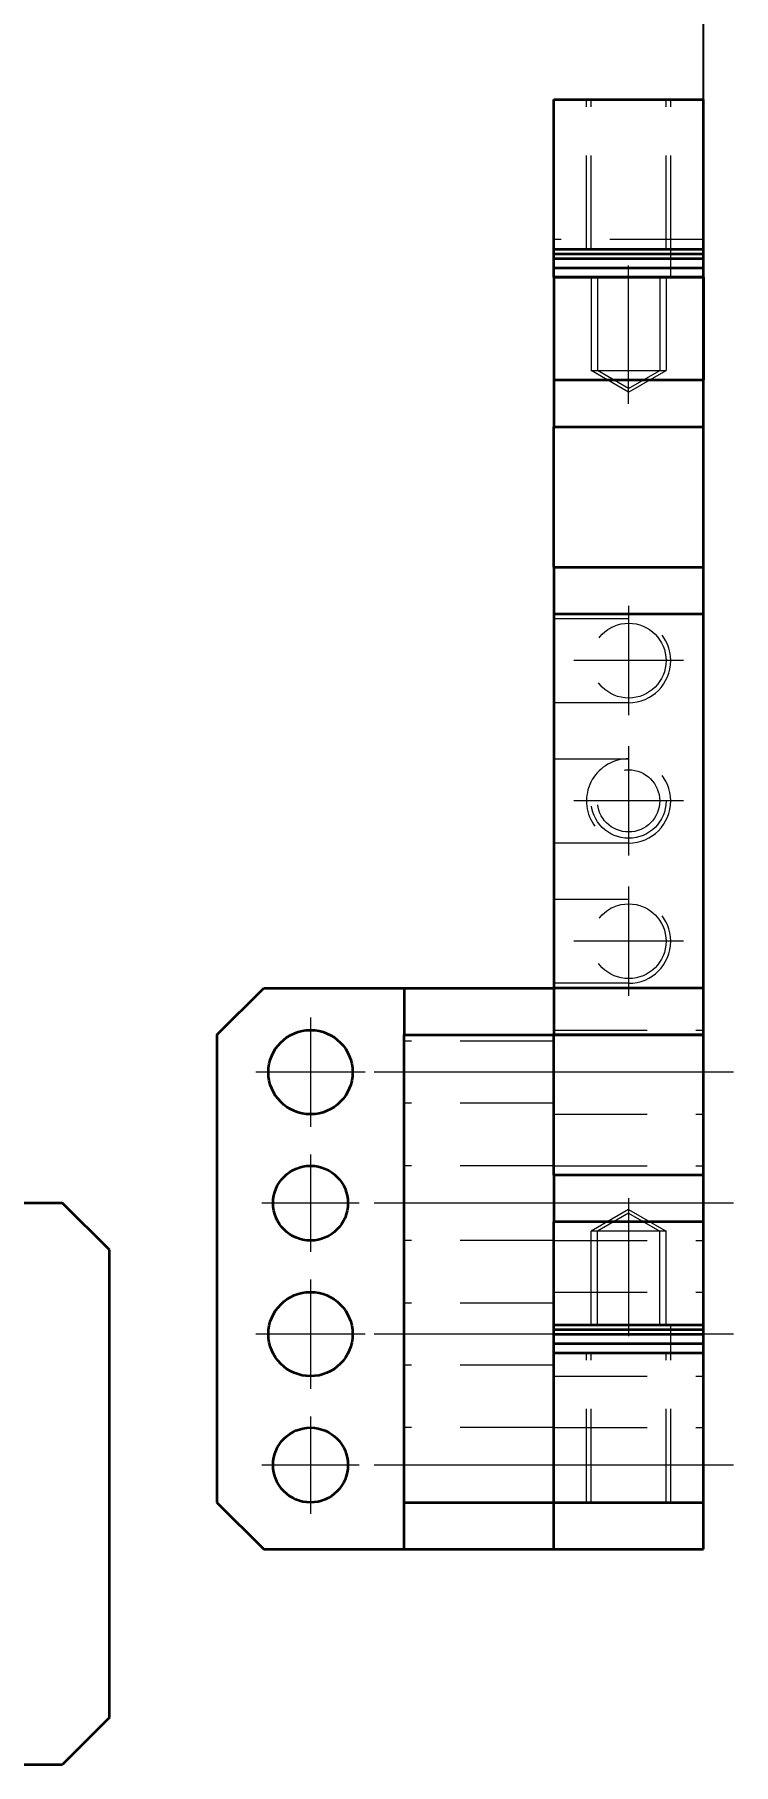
# Model space of a CAD drawing. Header units: millimetres. Extents: x 11035 to 42401, y -8968 to 2503.
# Drawn here: x 11582.4 to 11657.1, y 2063.5 to 2248.4 of the extents above; entities that cross this region are included whole.
import ezdxf

# ---------------------------------------------------------------- set-up
doc = ezdxf.new("R2010")
doc.units = ezdxf.units.MM
for name, pattern in [('CENTER-HOKUTO', [23, 20, -1, 1, -1]), ('DASHSPACE', [30, 12, -18]), ('HIDDEN-HOKUTO', [3.8, 2.5, -1.3])]:
    doc.linetypes.add(name, pattern=pattern)
doc.layers.add('AM_7', color=2, linetype='CENTER-HOKUTO', lineweight=30)
doc.layers.add('AM_HID', color=1, linetype='HIDDEN-HOKUTO', lineweight=25)
doc.layers.add('word_dim', color=253, linetype='Continuous')
doc.styles.get("Standard").update_dxf_attribs({"font": 'romans.shx', "bigfont": 'bigfont.shx'})
doc.dimstyles.new('RS1-4', dxfattribs={"dimscale": 4, "dimtxt": 3.5, "dimasz": 3, "dimexe": 1, "dimexo": 0, "dimgap": 1, "dimtad": 3, "dimdsep": 46, "dimtxsty": 'Standard', "dimblk1": 'OPEN', "dimblk2": 'OPEN', "dimsah": 1, "dimcen": 0, "dimclrd": 256, "dimclre": 256, "dimclrt": 3, "dimadec": 0, "dimazin": 0, "dimtfac": 1, "dimtmove": 0, "dimatfit": 3, "dimldrblk": 'OPEN', "dimfxl": 0, "dimtolj": 1, "dimtzin": 0, "dimarcsym": 0})

# ---------------------------------------------------------------- blocks, each defined once
blk = doc.blocks.new('_Open')
at = {"color": 0, "lineweight": -2}
for p, q in [((-1, 0.167), (0, 0)), ((-1, -0.167), (0, 0)), ((0, 0), (-1, 0))]:
    blk.add_line(p, q, dxfattribs=at)
blk = doc.blocks.new('*D156')
at = {"layer": 'DEFPOINTS', "color": 0, "linetype": 'Continuous', "ltscale": 2}
for p in [(11653.91, 2325.82), (11653.91, 2216.98), (11307.91, 2199.7)]:
    blk.add_point(p, dxfattribs=at)
at = {"layer": 'word_dim', "linetype": 'Continuous', "lineweight": -2, "ltscale": 2}
for p, q in [((11307.91, 2199.7), (11307.91, 2329.82)), ((11653.91, 2216.98), (11653.91, 2329.82)), ((11319.91, 2325.82), (11641.91, 2325.82))]:
    blk.add_line(p, q, dxfattribs=at)
at = {"layer": 'word_dim', "linetype": 'Continuous', "lineweight": -2, "ltscale": 2, "xscale": 12, "yscale": 12, "zscale": 12, "rotation": 180}
blk.add_blockref('_Open', (11307.91, 2325.82), dxfattribs=at)
at = {"layer": 'word_dim', "linetype": 'Continuous', "lineweight": -2, "ltscale": 2, "xscale": 12, "yscale": 12, "zscale": 12}
blk.add_blockref('_Open', (11653.91, 2325.82), dxfattribs=at)
at = {"layer": 'word_dim', "color": 3, "linetype": 'Continuous', "ltscale": 2, "insert": (11480.91, 2336.82), "char_height": 14, "attachment_point": 5}
blk.add_mtext('\\A1;346', dxfattribs=at)

msp = doc.modelspace()

# ---------------------------------------------------------------- linework, layer by layer
at = {"color": 7, "lineweight": 35, "ltscale": 0.4}
for p, q in [((11637.914, 2241.505), (11653.914, 2241.505)), ((11637.914, 2225.505), (11637.914, 2241.505)), ((11653.914, 2225.505), (11653.914, 2241.505)), ((11637.914, 2225.505), (11653.914, 2225.505)), ((11637.914, 2225.505), (11653.914, 2225.505)), ((11637.914, 2225.005), (11653.914, 2225.005)), ((11637.914, 2225.005), (11653.914, 2225.005)), ((11637.914, 2224.505), (11653.914, 2224.505)), ((11637.914, 2224.505), (11653.914, 2224.505)), ((11637.914, 2223.505), (11653.914, 2223.505)), ((11637.914, 2223.505), (11653.914, 2223.505)), ((11637.914, 2222.505), (11653.914, 2222.505)), ((11653.914, 2222.505), (11637.914, 2222.505)), ((11637.914, 2211.505), (11653.914, 2211.505)), ((11637.914, 2206.505), (11653.914, 2206.505)), ((11637.914, 2191.505), (11653.914, 2191.505)), ((11637.914, 2186.505), (11653.914, 2186.505)), ((11621.914, 2146.505), (11637.914, 2146.505)), ((11653.914, 2146.505), (11637.914, 2146.505)), ((11621.914, 2141.505), (11637.914, 2141.505)), ((11637.914, 2141.505), (11653.914, 2141.505)), ((11653.914, 2141.505), (11637.914, 2141.505)), ((11653.914, 2126.505), (11637.914, 2126.505)), ((11653.914, 2121.505), (11637.914, 2121.505)), ((11637.914, 2110.505), (11653.914, 2110.505)), ((11637.914, 2110.505), (11653.914, 2110.505)), ((11637.914, 2110.005), (11653.914, 2110.005)), ((11637.914, 2110.005), (11653.914, 2110.005)), ((11637.914, 2109.505), (11653.914, 2109.505)), ((11637.914, 2109.505), (11653.914, 2109.505)), ((11637.914, 2108.505), (11653.914, 2108.505)), ((11637.914, 2108.505), (11653.914, 2108.505)), ((11637.914, 2107.505), (11653.914, 2107.505)), ((11637.914, 2107.505), (11653.914, 2107.505)), ((11637.914, 2091.505), (11637.914, 2107.505)), ((11653.914, 2091.505), (11653.914, 2107.505)), ((11621.914, 2091.505), (11637.914, 2091.505)), ((11637.914, 2091.505), (11653.914, 2091.505)), ((11621.914, 2086.505), (11637.914, 2086.505)), ((11637.914, 2086.505), (11653.914, 2086.505))]:
    msp.add_line(p, q, dxfattribs=at)
at = {"color": 7, "lineweight": 35, "ltscale": 0.0125}
for p, q in [((11637.914, 2225.005), (11637.914, 2225.505)), ((11637.914, 2224.505), (11637.914, 2225.005)), ((11653.914, 2225.005), (11653.914, 2225.505)), ((11653.914, 2224.505), (11653.914, 2225.005)), ((11637.914, 2110.005), (11637.914, 2110.505)), ((11637.914, 2109.505), (11637.914, 2110.005)), ((11653.914, 2110.005), (11653.914, 2110.505)), ((11653.914, 2109.505), (11653.914, 2110.005))]:
    msp.add_line(p, q, dxfattribs=at)
at = {"color": 7, "lineweight": 35, "ltscale": 0.375}
for p, q in [((11653.914, 2210.505), (11653.914, 2225.505)), ((11606.914, 2146.505), (11621.914, 2146.505)), ((11653.914, 2107.505), (11653.914, 2122.505)), ((11606.914, 2086.505), (11621.914, 2086.505))]:
    msp.add_line(p, q, dxfattribs=at)
at = {"color": 7, "lineweight": 35, "ltscale": 0.025}
for p, q in [((11637.914, 2223.505), (11637.914, 2224.505)), ((11637.914, 2222.505), (11637.914, 2223.505)), ((11653.914, 2223.505), (11653.914, 2224.505)), ((11653.914, 2222.505), (11653.914, 2223.505)), ((11637.914, 2108.505), (11637.914, 2109.505)), ((11637.914, 2107.505), (11637.914, 2108.505)), ((11653.914, 2108.505), (11653.914, 2109.505)), ((11653.914, 2107.505), (11653.914, 2108.505))]:
    msp.add_line(p, q, dxfattribs=at)
at = {"color": 7, "lineweight": 35, "ltscale": 0.275}
for p, q in [((11637.914, 2222.505), (11637.914, 2211.505)), ((11653.914, 2222.505), (11653.914, 2211.505)), ((11637.914, 2110.505), (11637.914, 2121.505)), ((11653.914, 2110.505), (11653.914, 2121.505))]:
    msp.add_line(p, q, dxfattribs=at)
at = {"color": 7, "lineweight": 35, "ltscale": 0.125}
for p, q in [((11637.914, 2211.505), (11637.914, 2206.505)), ((11653.914, 2206.505), (11653.914, 2211.505)), ((11637.914, 2191.505), (11637.914, 2186.505)), ((11653.914, 2186.505), (11653.914, 2191.505)), ((11621.914, 2146.505), (11621.914, 2141.505)), ((11637.914, 2146.505), (11637.914, 2141.505)), ((11653.914, 2141.505), (11653.914, 2146.505)), ((11637.914, 2126.505), (11637.914, 2121.505)), ((11653.914, 2121.505), (11653.914, 2126.505)), ((11585.414, 2123.506), (11580.414, 2123.506)), ((11621.914, 2086.505), (11621.914, 2091.505)), ((11637.914, 2086.505), (11637.914, 2091.505)), ((11653.914, 2086.505), (11653.914, 2091.505))]:
    msp.add_line(p, q, dxfattribs=at)
at = {"color": 7, "lineweight": 35}
for p, q in [((11653.914, 2122.505), (11653.914, 2210.505)), ((11653.914, 2141.505), (11653.914, 2191.505)), ((11637.914, 2186.505), (11637.914, 2146.505)), ((11653.914, 2146.505), (11653.914, 2186.505)), ((11601.914, 2141.505), (11601.914, 2091.505)), ((11621.914, 2091.505), (11621.914, 2141.505)), ((11590.414, 2068.506), (11590.414, 2118.506)), ((11375.414, 2063.506), (11585.414, 2063.506))]:
    msp.add_line(p, q, dxfattribs=at)
at = {"color": 7, "lineweight": 35, "ltscale": 0.375002}
msp.add_line((11637.914, 2191.505), (11637.914, 2206.505), dxfattribs=at)
at = {"color": 7, "lineweight": 35, "ltscale": 0.176777}
for p, q in [((11601.914, 2141.505), (11606.914, 2146.505)), ((11590.414, 2118.506), (11585.414, 2123.506)), ((11601.914, 2091.505), (11606.914, 2086.505)), ((11590.414, 2068.506), (11585.414, 2063.506))]:
    msp.add_line(p, q, dxfattribs=at)
at = {"color": 7, "lineweight": 35, "ltscale": 0.374998}
msp.add_line((11637.914, 2126.505), (11637.914, 2141.505), dxfattribs=at)
msp.add_line((11637.914, 2126.505), (11637.914, 2141.505), dxfattribs=at)
at = {"color": 7, "linetype": 'DASHSPACE', "lineweight": 13}
msp.add_circle((11645.914, 2166.505), 4, dxfattribs=at)
at = {"color": 7, "lineweight": 35}
for centre, radius in [((11611.914, 2137.505), 4.5), ((11611.914, 2123.505), 4), ((11611.914, 2109.505), 4.5), ((11611.914, 2095.505), 4)]:
    msp.add_circle(centre, radius, dxfattribs=at)
at = {"layer": 'AM_7', "color": 2, "lineweight": 13}
for p, q in [((11645.914, 2208.965), (11645.914, 2223.736)), ((11645.914, 2187.355), (11645.914, 2175.655)), ((11651.764, 2181.505), (11640.064, 2181.505)), ((11645.914, 2172.355), (11645.914, 2160.655)), ((11645.914, 2170.826), (11645.914, 2162.185)), ((11651.764, 2166.505), (11640.064, 2166.505)), ((11650.235, 2166.505), (11641.594, 2166.505)), ((11645.914, 2157.355), (11645.914, 2145.655)), ((11651.764, 2151.505), (11640.064, 2151.505)), ((11611.914, 2143.355), (11611.914, 2131.655)), ((11617.764, 2137.505), (11606.064, 2137.505)), ((11657.114, 2137.505), (11618.714, 2137.505)), ((11639.514, 2137.505), (11620.314, 2137.505)), ((11611.914, 2128.705), (11611.914, 2118.305)), ((11617.114, 2123.505), (11606.714, 2123.505)), ((11657.114, 2123.505), (11618.714, 2123.505)), ((11639.514, 2123.505), (11620.314, 2123.505)), ((11645.914, 2124.046), (11645.914, 2109.274)), ((11611.914, 2115.355), (11611.914, 2103.655)), ((11617.764, 2109.505), (11606.064, 2109.505)), ((11657.114, 2109.505), (11618.714, 2109.505)), ((11639.514, 2109.505), (11620.314, 2109.505)), ((11611.914, 2100.705), (11611.914, 2090.305)), ((11617.114, 2095.505), (11606.714, 2095.505)), ((11657.114, 2095.505), (11618.714, 2095.505)), ((11639.514, 2095.505), (11620.314, 2095.505))]:
    msp.add_line(p, q, dxfattribs=at)
at = {"layer": 'AM_HID', "color": 1, "lineweight": 13, "ltscale": 4}
for p, q in [((11641.414, 2225.505), (11641.414, 2241.505)), ((11641.914, 2225.505), (11641.914, 2241.505)), ((11641.914, 2225.505), (11641.914, 2241.505)), ((11649.914, 2225.505), (11649.914, 2241.505)), ((11649.914, 2225.505), (11649.914, 2241.505)), ((11650.414, 2225.505), (11650.414, 2241.505)), ((11653.914, 2226.505), (11637.914, 2226.505)), ((11637.914, 2210.505), (11637.914, 2225.505)), ((11650.414, 2225.005), (11650.414, 2225.505)), ((11650.414, 2225.005), (11650.414, 2225.505)), ((11650.414, 2225.005), (11650.414, 2225.505)), ((11650.414, 2224.505), (11650.414, 2225.005)), ((11650.414, 2224.505), (11650.414, 2225.005)), ((11650.414, 2224.505), (11650.414, 2225.005)), ((11650.414, 2223.505), (11650.414, 2224.505)), ((11650.414, 2223.505), (11650.414, 2224.505)), ((11650.414, 2223.505), (11650.414, 2224.505)), ((11650.414, 2222.505), (11650.414, 2223.505)), ((11650.414, 2222.505), (11650.414, 2223.505)), ((11650.414, 2222.505), (11650.414, 2223.505)), ((11641.914, 2222.505), (11641.914, 2212.505)), ((11641.914, 2222.505), (11641.914, 2212.505)), ((11641.914, 2222.505), (11641.914, 2212.505)), ((11642.591, 2222.505), (11642.591, 2212.505)), ((11649.238, 2222.505), (11649.238, 2212.505)), ((11649.914, 2222.505), (11649.914, 2212.505)), ((11649.914, 2222.505), (11649.914, 2212.505)), ((11649.914, 2222.505), (11649.914, 2212.505)), ((11641.914, 2212.505), (11647.832, 2212.505)), ((11641.914, 2212.505), (11647.832, 2212.505)), ((11645.914, 2210.196), (11641.914, 2212.505)), ((11645.914, 2210.196), (11641.914, 2212.505)), ((11642.591, 2212.505), (11647.508, 2212.505)), ((11645.914, 2210.586), (11642.591, 2212.505)), ((11643.997, 2212.505), (11649.914, 2212.505)), ((11643.997, 2212.505), (11649.914, 2212.505)), ((11644.321, 2212.505), (11649.238, 2212.505)), ((11645.914, 2210.196), (11649.914, 2212.505)), ((11645.914, 2210.196), (11649.914, 2212.505)), ((11645.914, 2210.586), (11649.238, 2212.505)), ((11653.914, 2211.505), (11637.914, 2211.505)), ((11637.914, 2206.505), (11637.914, 2210.505)), ((11653.914, 2191.505), (11637.914, 2191.505)), ((11637.914, 2191.505), (11637.914, 2186.005)), ((11637.914, 2141.505), (11637.914, 2191.505)), ((11637.914, 2186.005), (11645.914, 2186.005)), ((11637.914, 2186.005), (11645.914, 2186.005)), ((11645.914, 2177.005), (11637.914, 2177.005)), ((11645.914, 2177.005), (11637.914, 2177.005)), ((11637.914, 2177.005), (11637.914, 2171.005)), ((11637.914, 2171.005), (11645.914, 2171.005)), ((11637.914, 2171.005), (11645.914, 2171.005)), ((11645.914, 2162.005), (11637.914, 2162.005)), ((11645.914, 2162.005), (11637.914, 2162.005)), ((11637.914, 2162.005), (11637.914, 2156.005)), ((11637.914, 2156.005), (11645.914, 2156.005)), ((11637.914, 2156.005), (11645.914, 2156.005)), ((11645.914, 2147.005), (11637.914, 2147.005)), ((11645.914, 2147.005), (11637.914, 2147.005)), ((11637.914, 2147.005), (11637.914, 2141.505)), ((11637.914, 2142.005), (11653.914, 2142.005)), ((11637.914, 2140.829), (11621.914, 2140.829)), ((11637.914, 2134.182), (11621.914, 2134.182)), ((11637.914, 2133.005), (11653.914, 2133.005)), ((11637.914, 2127.505), (11621.914, 2127.505)), ((11637.914, 2127.505), (11653.914, 2127.505)), ((11637.914, 2122.505), (11637.914, 2126.505)), ((11637.914, 2107.505), (11637.914, 2122.505)), ((11637.914, 2121.505), (11653.914, 2121.505)), ((11645.914, 2122.815), (11641.914, 2120.505)), ((11645.914, 2122.815), (11641.914, 2120.505)), ((11645.914, 2122.424), (11642.591, 2120.505)), ((11645.914, 2122.815), (11649.914, 2120.505)), ((11645.914, 2122.815), (11649.914, 2120.505)), ((11645.914, 2122.424), (11649.238, 2120.505)), ((11637.914, 2119.505), (11621.914, 2119.505)), ((11637.914, 2119.505), (11653.914, 2119.505)), ((11647.832, 2120.505), (11641.914, 2120.505)), ((11647.832, 2120.505), (11641.914, 2120.505)), ((11641.914, 2110.505), (11641.914, 2120.505)), ((11641.914, 2110.505), (11641.914, 2120.505)), ((11641.914, 2110.505), (11641.914, 2120.505)), ((11647.508, 2120.505), (11642.591, 2120.505)), ((11642.591, 2110.505), (11642.591, 2120.505)), ((11649.914, 2120.505), (11643.997, 2120.505)), ((11649.914, 2120.505), (11643.997, 2120.505)), ((11649.238, 2120.505), (11644.321, 2120.505)), ((11649.238, 2110.505), (11649.238, 2120.505)), ((11649.914, 2110.505), (11649.914, 2120.505)), ((11649.914, 2110.505), (11649.914, 2120.505)), ((11649.914, 2110.505), (11649.914, 2120.505)), ((11637.914, 2114.005), (11653.914, 2114.005)), ((11637.914, 2112.829), (11621.914, 2112.829)), ((11650.414, 2110.005), (11650.414, 2110.505)), ((11650.414, 2110.005), (11650.414, 2110.505)), ((11650.414, 2110.005), (11650.414, 2110.505)), ((11650.414, 2109.505), (11650.414, 2110.005)), ((11650.414, 2109.505), (11650.414, 2110.005)), ((11650.414, 2109.505), (11650.414, 2110.005)), ((11650.414, 2108.505), (11650.414, 2109.505)), ((11650.414, 2108.505), (11650.414, 2109.505)), ((11650.414, 2108.505), (11650.414, 2109.505)), ((11650.414, 2107.505), (11650.414, 2108.505)), ((11650.414, 2107.505), (11650.414, 2108.505)), ((11650.414, 2107.505), (11650.414, 2108.505)), ((11637.914, 2091.505), (11637.914, 2107.505)), ((11641.414, 2091.505), (11641.414, 2107.505)), ((11641.914, 2091.505), (11641.914, 2107.505)), ((11641.914, 2091.505), (11641.914, 2107.505)), ((11649.914, 2091.505), (11649.914, 2107.505)), ((11649.914, 2091.505), (11649.914, 2107.505)), ((11650.414, 2091.505), (11650.414, 2107.505)), ((11637.914, 2106.182), (11621.914, 2106.182)), ((11637.914, 2105.005), (11653.914, 2105.005)), ((11637.914, 2099.505), (11621.914, 2099.505)), ((11637.914, 2099.505), (11653.914, 2099.505)), ((11637.914, 2091.505), (11621.914, 2091.505)), ((11637.914, 2091.505), (11653.914, 2091.505)), ((11637.914, 2091.505), (11637.914, 2086.505))]:
    msp.add_line(p, q, dxfattribs=at)
for centre, radius in [((11645.914, 2181.505), 4), ((11645.914, 2166.505), 3.323), ((11645.914, 2151.505), 4)]:
    msp.add_circle(centre, radius, dxfattribs=at)
for centre, radius, start, end in [((11645.914, 2181.505), 4.5, 270, 90), ((11645.914, 2181.505), 4.5, 270, 90), ((11645.914, 2181.505), 4, 117.60212, 118.6479), ((11645.914, 2166.505), 4.5, 89.47711, 269.9446), ((11645.914, 2166.505), 4.5, 270, 90), ((11645.914, 2166.505), 4.5, 270, 90), ((11645.914, 2151.505), 4, 117.60212, 118.6479), ((11645.914, 2151.505), 4.5, 270, 90), ((11645.914, 2151.505), 4.5, 270, 90)]:
    msp.add_arc(centre, radius, start, end, dxfattribs=at)

# ---------------------------------------------------------------- dimensions: what is measured, and where the dimension line sits
at = {"layer": 'word_dim', "color": 3, "linetype": 'Continuous', "ltscale": 2}
dim = msp.add_linear_dim(base=(11653.914, 2325.818), p1=(11307.914, 2199.702), p2=(11653.914, 2216.98), dimstyle='RS1-4', dxfattribs=at)
dim.commit()
dim.dimension.update_dxf_attribs({"geometry": '*D156', "text_midpoint": (11480.914, 2336.818)})

doc.saveas('drawing.dxf')
